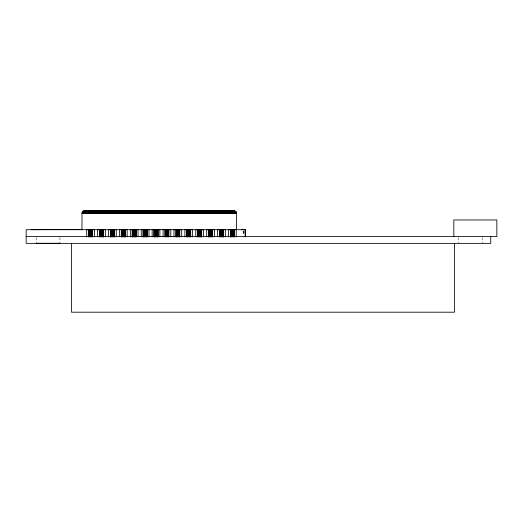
<?xml version="1.0" encoding="UTF-8"?>
<svg xmlns="http://www.w3.org/2000/svg" width="523" height="523" viewBox="0 0 523 523"><rect width="100%" height="100%" fill="white"/><g stroke="black" fill="none" stroke-linecap="round" stroke-linejoin="round"><path stroke-width="0.39" stroke-dasharray="2.62 1.96" d="M482.206 237.324L482.206 243.365M458.462 237.324L458.462 243.365M244.169 230.891L244.169 235.376M243.751 230.891L243.751 235.376M243.43 230.891L243.43 235.376M243.156 230.891L243.156 235.376M59.942 237.318L59.942 243.365M36.198 237.318L36.198 243.365"/><path stroke-width="0.78" d="M81.98 229.702L82.019 212.926L83.124 211.24L84.556 210.802M84.079 210.847L234.487 210.847L235.866 211.599L236.546 212.926L236.586 229.702M83.647 210.972L234.919 210.972M83.124 211.24L235.442 211.24M82.699 211.599L235.866 211.599M82.373 212.011L236.193 212.011M82.15 212.462L236.416 212.462M82.019 212.926L236.546 212.926M81.98 213.377L236.586 213.377M81.98 229.401L31.302 229.702M245.176 229.702L26.15 229.702L26.15 243.365L490.744 243.365L490.744 236.573M26.15 236.573L496.85 236.573L496.85 219.967L453.833 219.967L453.833 236.573M36.198 243.28L59.942 243.28M234.01 210.802L234.487 210.847M454.435 243.365L454.435 312.198L71.474 312.198L71.474 243.365M245.516 236.873L245.516 229.401L241.312 229.702M245.176 229.401L245.176 236.873M236.246 236.873L236.246 229.401L228.512 229.401L228.512 236.873M234.376 229.401L234.376 236.873M234.304 229.401L234.304 236.873M234.108 229.401L234.108 236.873M233.788 229.401L233.788 236.873M233.376 229.401L233.376 236.873M232.892 229.401L232.892 236.873M232.375 229.401L232.375 236.873M231.859 229.401L231.859 236.873M231.382 229.401L231.382 236.873M230.963 229.401L230.963 236.873M230.65 229.401L230.65 236.873M230.447 229.401L230.447 236.873M230.382 229.401L230.382 236.873M225.335 236.873L225.335 229.401L217.607 229.401L217.607 236.873M223.465 229.401L223.465 236.873M223.399 229.401L223.399 236.873M223.197 229.401L223.197 236.873M222.883 229.401L222.883 236.873M222.465 229.401L222.465 236.873M221.987 229.401L221.987 236.873M221.471 229.401L221.471 236.873M220.954 229.401L220.954 236.873M220.471 229.401L220.471 236.873M220.059 229.401L220.059 236.873M219.738 229.401L219.738 236.873M219.542 229.401L219.542 236.873M219.47 229.401L219.47 236.873M214.423 236.873L214.423 229.401L206.696 229.401L206.696 236.873M212.56 229.401L212.56 236.873M212.488 229.401L212.488 236.873M212.292 229.401L212.292 236.873M211.972 229.401L211.972 236.873M211.56 229.401L211.56 236.873M211.076 229.401L211.076 236.873M210.56 229.401L210.56 236.873M210.043 229.401L210.043 236.873M209.56 229.401L209.56 236.873M209.148 229.401L209.148 236.873M208.834 229.401L208.834 236.873M208.631 229.401L208.631 236.873M208.566 229.401L208.566 236.873M203.519 236.873L203.519 229.401L195.785 229.401L195.785 236.873M201.649 229.401L201.649 236.873M201.584 229.401L201.584 236.873M201.381 229.401L201.381 236.873M201.067 229.401L201.067 236.873M200.649 229.401L200.649 236.873M200.172 229.401L200.172 236.873M199.655 229.401L199.655 236.873M199.139 229.401L199.139 236.873M198.655 229.401L198.655 236.873M198.243 229.401L198.243 236.873M197.923 229.401L197.923 236.873M197.727 229.401L197.727 236.873M197.655 229.401L197.655 236.873M192.608 236.873L192.608 229.401L184.881 229.401L184.881 236.873M190.673 229.401L190.738 236.873M190.477 229.401L190.477 236.873M190.156 229.401L190.156 236.873M189.744 229.401L189.744 236.873M189.261 229.401L189.261 236.873M188.744 229.401L188.744 236.873M188.228 229.401L188.228 236.873M187.744 229.401L187.744 236.873M187.332 229.401L187.332 236.873M187.012 229.401L187.012 236.873M186.816 229.401L186.75 236.873M181.703 236.873L181.703 229.401L173.969 229.401L173.969 236.873M179.834 229.401L179.762 236.873M179.566 229.401L179.566 236.873M179.245 229.401L179.245 236.873M178.833 229.401L178.833 236.873M178.356 229.401L178.356 236.873M177.833 229.401L177.833 236.873M177.317 229.401L177.317 236.873M176.839 229.401L176.839 236.873M176.421 229.401L176.421 236.873M176.107 229.401L176.107 236.873M175.905 229.401L175.839 236.873M170.792 236.873L170.792 229.401L163.065 229.401L163.065 236.873M168.922 229.401L168.857 236.873M168.654 229.401L168.654 236.873M168.341 229.401L168.341 236.873M167.929 229.401L167.929 236.873M167.445 229.401L167.445 236.873M166.929 229.401L166.929 236.873M166.412 229.401L166.412 236.873M165.928 229.401L165.928 236.873M165.516 229.401L165.516 236.873M165.196 229.401L165.196 236.873M164.928 229.401L164.928 236.873M159.888 236.873L159.888 229.401L152.154 229.401L152.154 236.873M158.018 229.401L158.018 236.873M157.946 229.401L157.946 236.873M157.75 229.401L157.75 236.873M157.43 229.401L157.43 236.873M157.018 229.401L157.018 236.873M156.534 229.401L156.534 236.873M156.017 229.401L156.017 236.873M155.501 229.401L155.501 236.873M155.024 229.401L155.024 236.873M154.605 229.401L154.605 236.873M154.292 229.401L154.292 236.873M154.089 229.401L154.089 236.873M154.024 229.401L154.024 236.873M148.977 236.873L148.977 229.401L141.243 229.401L141.243 236.873M147.107 229.401L147.107 236.873M147.041 229.401L147.041 236.873M146.839 229.401L146.839 236.873M146.525 229.401L146.525 236.873M146.107 229.401L146.107 236.873M145.629 229.401L145.629 236.873M145.113 229.401L145.113 236.873M144.596 229.401L144.596 236.873M144.113 229.401L144.113 236.873M143.701 229.401L143.701 236.873M143.38 229.401L143.38 236.873M143.184 229.401L143.184 236.873M143.112 229.401L143.112 236.873M138.065 236.873L138.065 229.401L130.338 229.401L130.338 236.873M136.202 229.401L136.202 236.873M136.13 229.401L136.13 236.873M135.934 229.401L135.934 236.873M135.614 229.401L135.614 236.873M135.202 229.401L135.202 236.873M134.718 229.401L134.718 236.873M134.202 229.401L134.202 236.873M133.685 229.401L133.685 236.873M133.202 229.401L133.202 236.873M132.79 229.401L132.79 236.873M132.476 229.401L132.476 236.873M132.273 229.401L132.273 236.873M132.208 229.401L132.208 236.873M127.161 236.873L127.161 229.401L119.427 229.401L119.427 236.873M125.291 229.401L125.291 236.873M125.226 229.401L125.226 236.873M125.023 229.401L125.023 236.873M124.709 229.401L124.709 236.873M124.291 229.401L124.291 236.873M123.814 229.401L123.814 236.873M123.297 229.401L123.297 236.873M122.774 229.401L122.774 236.873M122.297 229.401L122.297 236.873M121.885 229.401L121.885 236.873M121.565 229.401L121.565 236.873M121.369 229.401L121.369 236.873M121.297 229.401L121.297 236.873M116.25 236.873L116.25 229.401L108.523 229.401L108.523 236.873M114.38 229.401L114.38 236.873M114.315 229.401L114.315 236.873M114.119 229.401L114.119 236.873M113.798 229.401L113.798 236.873M113.386 229.401L113.386 236.873M112.903 229.401L112.903 236.873M112.386 229.401L112.386 236.873M111.87 229.401L111.87 236.873M111.386 229.401L111.386 236.873M110.974 229.401L110.974 236.873M110.654 229.401L110.654 236.873M110.458 229.401L110.458 236.873M110.392 229.401L110.392 236.873M105.345 236.873L105.345 229.401L97.611 229.401L97.611 236.873M103.476 229.401L103.476 236.873M103.404 229.401L103.404 236.873M103.208 229.401L103.208 236.873M102.887 229.401L102.887 236.873M102.475 229.401L102.475 236.873M101.992 229.401L101.992 236.873M101.475 229.401L101.475 236.873M100.959 229.401L100.959 236.873M100.481 229.401L100.481 236.873M100.063 229.401L100.063 236.873M99.749 229.401L99.749 236.873M99.547 229.401L99.547 236.873M99.481 229.401L99.481 236.873M94.434 236.873L94.434 229.401L86.707 229.401L86.707 236.873M92.564 229.401L92.499 236.873M92.296 229.401L92.296 236.873M91.983 229.401L91.983 236.873M91.571 229.401L91.571 236.873M91.087 229.401L91.087 236.873M90.571 229.401L90.571 236.873M90.054 229.401L90.054 236.873M89.57 229.401L89.57 236.873M89.158 229.401L89.158 236.873M88.838 229.401L88.838 236.873M88.57 229.401L88.57 236.873"/></g></svg>
